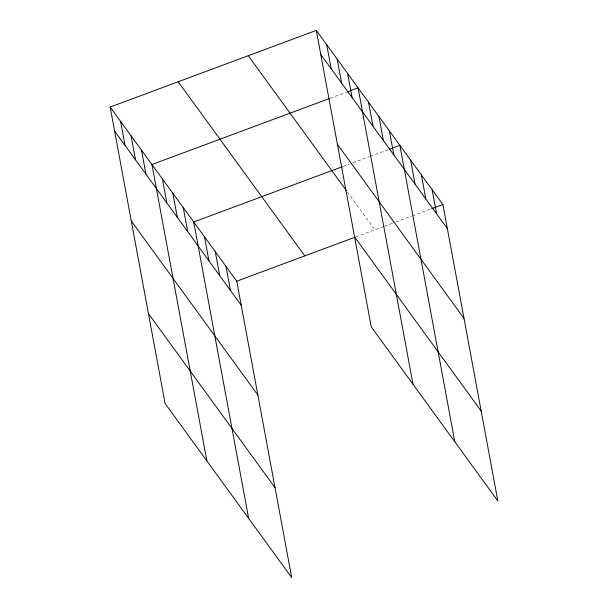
<?xml version="1.0" encoding="UTF-8"?>
<svg xmlns="http://www.w3.org/2000/svg" width="608" height="608" viewBox="0 0 608 608"><rect width="100%" height="100%" fill="white"/><g stroke="black" fill="none" stroke-linecap="round" stroke-linejoin="round"><path stroke-width="0.46" stroke-dasharray="3.04 2.28" d="M330.167 98.238L346.742 92.082M343.17 166.402L349.273 164.137M352.762 162.838L369.33 156.674M370.204 156.355L388.52 149.538M355.84 236.907L383.595 226.579M384.469 226.26L394.934 222.368M395.808 222.042L411.502 216.205M412.376 215.878L430.692 209.068M347.434 192.082L374.878 229.824"/><path stroke-width="0.91" d="M110.162 107.054L236.763 281.185L291.703 577.6L165.095 403.469L110.162 107.054L316.297 30.4L442.905 204.531L497.838 500.946L371.237 326.815L316.297 30.4M329.3 98.564L151.939 164.517L206.88 460.932M347.609 91.755L358.074 87.864L413.014 384.279M342.296 166.729L193.716 221.981L248.657 518.396M389.394 149.218L399.859 145.327L454.792 441.742M236.763 281.185L354.973 237.226M431.566 208.742L442.905 204.531M320.75 54.424L447.351 228.555M337.41 144.316L464.018 318.44M248.269 55.7L346.362 190.6M354.578 236.922L481.179 411.054M178.19 81.761L304.79 255.892M114.616 131.085L241.216 305.208M131.275 220.97L257.876 395.101M148.436 313.584L275.044 487.715M432.144 189.726L436.59 213.75M421.382 174.929L425.828 198.953M410.62 160.124L415.074 184.148M389.409 130.963L393.862 154.987M378.966 116.592L383.42 140.615M368.524 102.228L372.978 126.251M347.632 73.5L352.085 97.523M337.189 59.128L341.643 83.152M326.739 44.764L331.193 68.788M226.001 266.388L230.455 290.411M215.24 251.583L219.693 275.606M204.478 236.786L208.932 260.809M183.274 207.617L187.728 231.64M172.832 193.253L177.285 217.276M162.382 178.889L166.835 202.912M141.497 150.153L145.95 174.177M131.054 135.789L135.5 159.813M120.604 121.425L125.058 145.449"/></g></svg>
